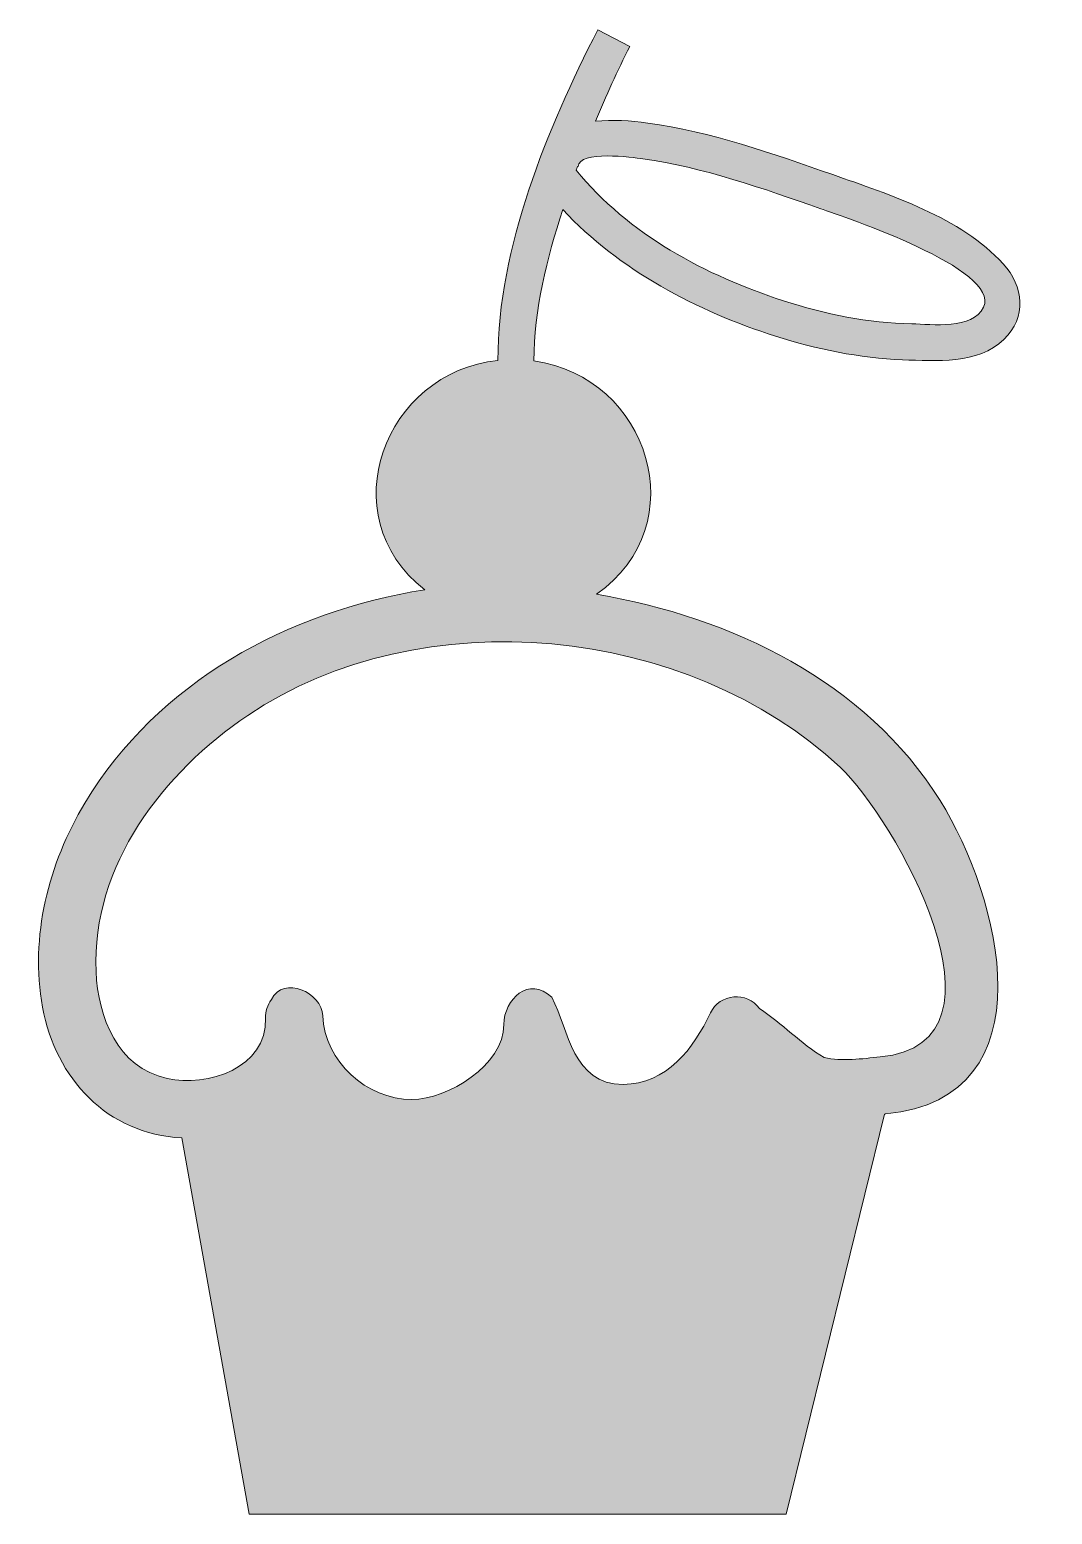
# Model space of a CAD drawing. Header units: inches. Extents: x -1 to 69, y 0 to 102.
import ezdxf

# ---------------------------------------------------------------- set-up
doc = ezdxf.new("R2010")
doc.units = ezdxf.units.IN
doc.header["$MEASUREMENT"] = 0
doc.layers.add('Layer 1', color=7, linetype='Continuous')

msp = doc.modelspace()

# ---------------------------------------------------------------- hatches: boundary and pattern name
at = {"layer": 'Layer 1', "true_color": 0xee2c36}
h = msp.add_hatch(color=240, dxfattribs=at)
h.dxf.hatch_style = 2
edge = h.paths.add_edge_path()
edge.add_spline(control_points=[(54.37, 91.68), (50.31, 93.11), (45.99, 94.62), (41.71, 95.21), (41.71, 95.21), (41.71, 95.21), (41.71, 95.21), (40.53, 95.38), (39.32, 95.46), (38.13, 95.33), (38.86, 97.06), (39.63, 98.78), (40.49, 100.46), (40.49, 100.46), (38.29, 101.6), (38.29, 101.6), (34.82, 94.76), (31.45, 86.74), (31.45, 78.97), (23.69, 78.14), (19.95, 68.37), (26.44, 63.27), (17.05, 61.78), (8.19, 56.98), (3.18, 48.67), (0.67, 44.52), (-0.6, 39.53), (0.28, 34.71), (1.18, 29.8), (4.68, 26.03), (9.82, 25.76), (9.82, 25.76), (14.43, 0), (14.43, 0), (14.43, 0), (51.18, 0), (51.18, 0), (51.18, 0), (57.92, 27.39), (57.92, 27.39), (57.95, 27.4), (57.98, 27.4), (58.01, 27.4), (58.01, 27.4), (58.01, 27.4), (58.01, 27.4), (69.41, 28.5), (65.82, 42.3), (61.73, 48.84), (56.58, 57.04), (47.48, 61.37), (38.2, 62.97), (45.01, 67.73), (41.79, 77.84), (33.92, 78.93), (33.92, 82.45), (34.82, 85.96), (35.89, 89.29), (39.76, 85.14), (45.08, 82.33), (50.45, 80.63), (53.27, 79.73), (56.2, 79.13), (59.16, 79.01), (61.42, 78.93), (64.33, 78.68), (66.09, 80.4), (67.67, 81.93), (67.45, 84.02), (66.04, 85.58), (63.17, 88.75), (58.28, 90.31), (54.37, 91.68)], knot_values=[0, 0, 0, 0, 1, 1, 1, 2, 2, 2, 3, 3, 3, 4, 4, 4, 5, 5, 5, 6, 6, 6, 7, 7, 7, 8, 8, 8, 9, 9, 9, 10, 10, 10, 11, 11, 11, 12, 12, 12, 13, 13, 13, 14, 14, 14, 15, 15, 15, 16, 16, 16, 17, 17, 17, 18, 18, 18, 19, 19, 19, 20, 20, 20, 21, 21, 21, 22, 22, 22, 23, 23, 23, 24, 24, 24, 24], degree=3, periodic=1)
edge = h.paths.add_edge_path()
edge.add_spline(control_points=[(54.89, 51.12), (58.49, 47.77), (67.45, 32.24), (57.63, 31.3), (56.39, 31.18), (55.01, 30.98), (53.78, 31.26), (52.19, 32.22), (50.9, 33.59), (49.36, 34.61), (48.51, 35.81), (46.63, 35.64), (46, 34.31), (44.88, 31.9), (42.99, 29.42), (40.02, 29.42), (36.58, 29.42), (36.3, 33.1), (35.15, 35.38), (33.58, 36.9), (31.86, 35.23), (31.86, 33.52), (31.86, 30.73), (28.01, 28.39), (25.56, 28.39), (22.46, 28.39), (19.59, 30.99), (19.46, 34.12), (19.39, 35.69), (16.79, 36.93), (15.94, 35.22), (15.67, 34.86), (15.52, 34.41), (15.54, 33.96), (15.54, 33.96), (15.54, 33.96), (15.54, 33.96), (15.68, 30.52), (11.54, 29.23), (8.8, 29.83), (5.4, 30.58), (4.08, 34), (3.94, 37.15), (3.62, 44.4), (8.57, 50.8), (14.32, 54.67), (26.25, 62.7), (44.42, 60.87), (54.89, 51.12)], knot_values=[0, 0, 0, 0, 1, 1, 1, 2, 2, 2, 3, 3, 3, 4, 4, 4, 5, 5, 5, 6, 6, 6, 7, 7, 7, 8, 8, 8, 9, 9, 9, 10, 10, 10, 11, 11, 11, 12, 12, 12, 13, 13, 13, 14, 14, 14, 15, 15, 15, 16, 16, 16, 16], degree=3, periodic=1)
edge = h.paths.add_edge_path()
edge.add_spline(control_points=[(64.7, 82.61), (63.95, 81.05), (61.15, 81.45), (59.79, 81.47), (56.8, 81.52), (53.83, 82.13), (51, 83.05), (45.73, 84.75), (40.34, 87.61), (36.82, 91.99), (36.85, 92.07), (36.88, 92.15), (36.91, 92.23), (36.91, 92.23), (36.95, 92.23), (36.95, 92.23), (37, 93.37), (40.69, 92.86), (41.38, 92.76), (45.48, 92.2), (49.66, 90.71), (53.55, 89.35), (55.15, 88.79), (65.91, 85.21), (64.7, 82.61)], knot_values=[0, 0, 0, 0, 1, 1, 1, 2, 2, 2, 3, 3, 3, 4, 4, 4, 5, 5, 5, 6, 6, 6, 7, 7, 7, 8, 8, 8, 8], degree=3, periodic=1)

# ---------------------------------------------------------------- linework, layer by layer
at = {"layer": 'Layer 1', "lineweight": 0}
for points, knots in [([(54.37, 91.68), (50.31, 93.11), (45.99, 94.62), (41.71, 95.21), (41.71, 95.21), (41.71, 95.21), (41.71, 95.21), (40.53, 95.38), (39.32, 95.46), (38.13, 95.33), (38.86, 97.06), (39.63, 98.78), (40.49, 100.46), (40.49, 100.46), (38.29, 101.6), (38.29, 101.6), (34.82, 94.76), (31.45, 86.74), (31.45, 78.97), (23.69, 78.14), (19.95, 68.37), (26.44, 63.27), (17.05, 61.78), (8.19, 56.98), (3.18, 48.67), (0.67, 44.52), (-0.6, 39.53), (0.28, 34.71), (1.18, 29.8), (4.68, 26.03), (9.82, 25.76), (9.82, 25.76), (14.43, 0), (14.43, 0), (14.43, 0), (51.18, 0), (51.18, 0), (51.18, 0), (57.92, 27.39), (57.92, 27.39), (57.95, 27.4), (57.98, 27.4), (58.01, 27.4), (58.01, 27.4), (58.01, 27.4), (58.01, 27.4), (69.41, 28.5), (65.82, 42.3), (61.73, 48.84), (56.58, 57.04), (47.48, 61.37), (38.2, 62.97), (45.01, 67.73), (41.79, 77.84), (33.92, 78.93), (33.92, 82.45), (34.82, 85.96), (35.89, 89.29), (39.76, 85.14), (45.08, 82.33), (50.45, 80.63), (53.27, 79.73), (56.2, 79.13), (59.16, 79.01), (61.42, 78.93), (64.33, 78.68), (66.09, 80.4), (67.67, 81.93), (67.45, 84.02), (66.04, 85.58), (63.17, 88.75), (58.28, 90.31), (54.37, 91.68)], [0, 0, 0, 0, 1, 1, 1, 2, 2, 2, 3, 3, 3, 4, 4, 4, 5, 5, 5, 6, 6, 6, 7, 7, 7, 8, 8, 8, 9, 9, 9, 10, 10, 10, 11, 11, 11, 12, 12, 12, 13, 13, 13, 14, 14, 14, 15, 15, 15, 16, 16, 16, 17, 17, 17, 18, 18, 18, 19, 19, 19, 20, 20, 20, 21, 21, 21, 22, 22, 22, 23, 23, 23, 24, 24, 24, 24]), ([(64.7, 82.61), (63.95, 81.05), (61.15, 81.45), (59.79, 81.47), (56.8, 81.52), (53.83, 82.13), (51, 83.05), (45.73, 84.75), (40.34, 87.61), (36.82, 91.99), (36.85, 92.07), (36.88, 92.15), (36.91, 92.23), (36.91, 92.23), (36.95, 92.23), (36.95, 92.23), (37, 93.37), (40.69, 92.86), (41.38, 92.76), (45.48, 92.2), (49.66, 90.71), (53.55, 89.35), (55.15, 88.79), (65.91, 85.21), (64.7, 82.61)], [0, 0, 0, 0, 1, 1, 1, 2, 2, 2, 3, 3, 3, 4, 4, 4, 5, 5, 5, 6, 6, 6, 7, 7, 7, 8, 8, 8, 8]), ([(54.89, 51.12), (58.49, 47.77), (67.45, 32.24), (57.63, 31.3), (56.39, 31.18), (55.01, 30.98), (53.78, 31.26), (52.19, 32.22), (50.9, 33.59), (49.36, 34.61), (48.51, 35.81), (46.63, 35.64), (46, 34.31), (44.88, 31.9), (42.99, 29.42), (40.02, 29.42), (36.58, 29.42), (36.3, 33.1), (35.15, 35.38), (33.58, 36.9), (31.86, 35.23), (31.86, 33.52), (31.86, 30.73), (28.01, 28.39), (25.56, 28.39), (22.46, 28.39), (19.59, 30.99), (19.46, 34.12), (19.39, 35.69), (16.79, 36.93), (15.94, 35.22), (15.67, 34.86), (15.52, 34.41), (15.54, 33.96), (15.54, 33.96), (15.54, 33.96), (15.54, 33.96), (15.68, 30.52), (11.54, 29.23), (8.8, 29.83), (5.4, 30.58), (4.08, 34), (3.94, 37.15), (3.62, 44.4), (8.57, 50.8), (14.32, 54.67), (26.25, 62.7), (44.42, 60.87), (54.89, 51.12)], [0, 0, 0, 0, 1, 1, 1, 2, 2, 2, 3, 3, 3, 4, 4, 4, 5, 5, 5, 6, 6, 6, 7, 7, 7, 8, 8, 8, 9, 9, 9, 10, 10, 10, 11, 11, 11, 12, 12, 12, 13, 13, 13, 14, 14, 14, 15, 15, 15, 16, 16, 16, 16])]:
    msp.add_open_spline(points, degree=3, knots=knots, dxfattribs=at)

doc.saveas('drawing.dxf')
